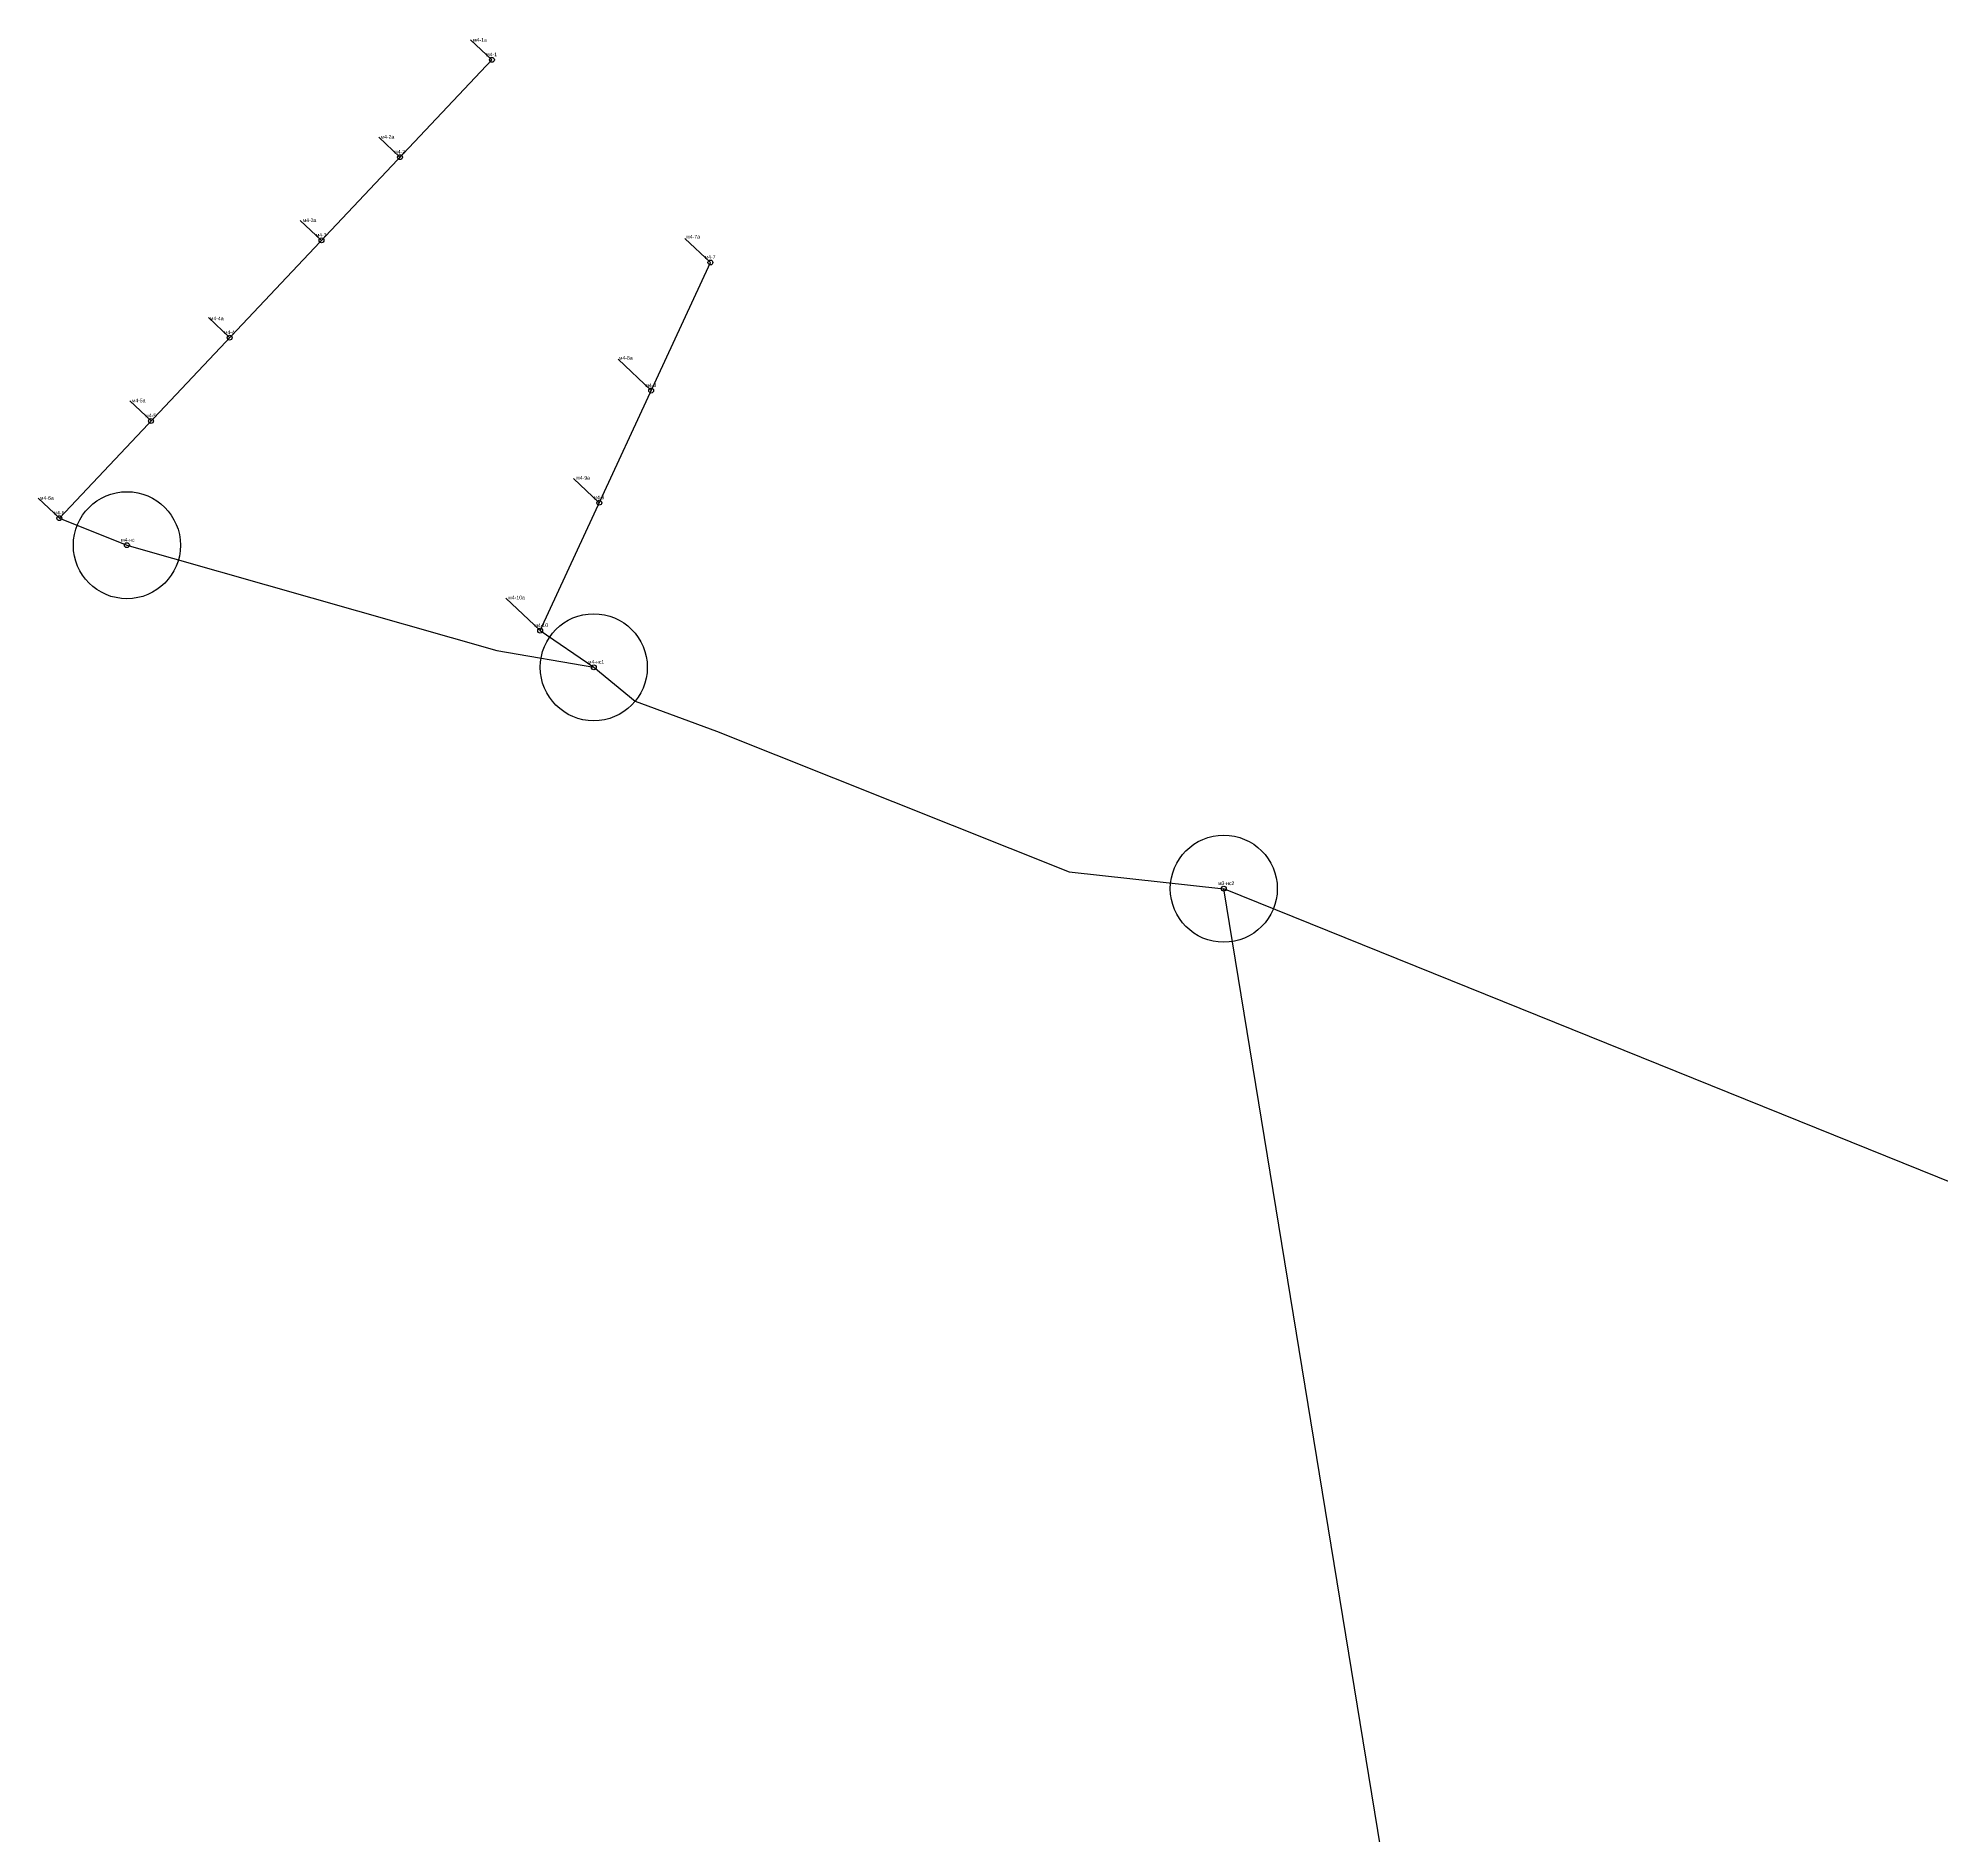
# Model space of a CAD drawing. Header units: millimetres. Extents: x 2243293 to 2245325, y 377925 to 380925.
# Drawn here: x 2243293 to 2244075, y 380175 to 380914 of the extents above; entities that cross this region are included whole.
import ezdxf

# ---------------------------------------------------------------- set-up
doc = ezdxf.new("R2010")
doc.units = ezdxf.units.MM
for name, color, linetype, lineweight in [('канализация_300_база', 100, 'Continuous', 25), ('канализация_колодцы', 103, 'Continuous', 25), ('канализация_насоска', 103, 'Continuous', 25), ('канализация_отвод', 103, 'Continuous', 25)]:
    doc.layers.add(name, color=color, linetype=linetype, lineweight=lineweight)
doc.styles.get("Standard").update_dxf_attribs({"font": 'arial.ttf'})

msp = doc.modelspace()

# ---------------------------------------------------------------- linework, layer by layer
at = {"layer": 'канализация_300_база'}
for points in [[(2243479.11, 380905.06), (2243301.32, 380716.66), (2243329.09, 380705.54)], [(2243498.94, 380670.42), (2243568.91, 380821.73)], [(2243329.09, 380705.54), (2243481.2, 380662.29), (2243520.98, 380655.37)], [(2243498.94, 380670.42), (2243520.98, 380655.37)], [(2243520.98, 380655.37), (2243537.98, 380641.4), (2243571.42, 380629.1), (2243716.38, 380571.23), (2243779.92, 380564.37)], [(2244065.62, 378799.13), (2243867.73, 379014.87), (2243867.73, 379946.71), (2243867.73, 379968.9), (2243853.96, 380111.91), (2243779.92, 380564.37)], [(2244106.52, 380499.42), (2244080.49, 380442.86), (2243779.92, 380564.37)]]:
    msp.add_lwpolyline(points, dxfattribs=at)
at = {"layer": 'канализация_насоска'}
for centre, radius in [((2243479.11, 380905.06), 1), ((2243441.33, 380865.03), 1), ((2243409.06, 380830.83), 1), ((2243568.91, 380821.73), 1), ((2243371.32, 380790.85), 1), ((2243544.57, 380769.1), 1), ((2243339.01, 380756.6), 1), ((2243329.09, 380705.54), 22), ((2243523.25, 380723), 1), ((2243301.32, 380716.66), 1), ((2243329.09, 380705.54), 1), ((2243520.98, 380655.37), 22), ((2243498.94, 380670.42), 1), ((2243520.98, 380655.37), 1), ((2243779.92, 380564.37), 22), ((2243779.92, 380564.37), 1)]:
    msp.add_circle(centre, radius, dxfattribs=at)
at = {"layer": 'канализация_отвод'}
for points in [[(2243470.34, 380913.23), (2243479.11, 380905.06)], [(2243432.6, 380873.26), (2243441.33, 380865.03)], [(2243400.37, 380839.01), (2243409.06, 380830.83)], [(2243558.46, 380831.65), (2243568.91, 380821.73)], [(2243362.59, 380799.07), (2243371.32, 380790.85)], [(2243530.94, 380782.02), (2243544.57, 380769.1)], [(2243330.29, 380764.85), (2243339.01, 380756.6)], [(2243512.65, 380733.03), (2243523.25, 380723)], [(2243292.58, 380724.89), (2243301.32, 380716.66)], [(2243484.77, 380683.77), (2243498.94, 380670.42)]]:
    msp.add_lwpolyline(points, dxfattribs=at)

# ---------------------------------------------------------------- texts
at = {"layer": 'канализация_колодцы', "char_height": 1.5, "attachment_point": 1}
for s, insert in [('м4-1а', (2243471.37, 380913.98)), ('м4-1', (2243476.73, 380908.02)), ('м4-2а', (2243433.35, 380874.14)), ('м4-2', (2243438.95, 380867.99)), ('м4-3а', (2243401.34, 380839.88)), ('м4-3', (2243406.68, 380833.79)), ('м4-7а', (2243558.99, 380833.1)), ('м4-7', (2243566.53, 380824.7)), ('м4-4а', (2243363.21, 380799.49)), ('м4-4', (2243368.95, 380793.81)), ('м4-8а', (2243531.31, 380783.27)), ('м4-5а', (2243331.11, 380765.77)), ('м4-8', (2243542.19, 380772.06)), ('м4-5', (2243336.63, 380759.56)), ('м4-9а', (2243513.81, 380734)), ('м4-6а', (2243293.37, 380725.69)), ('м4-6', (2243298.94, 380719.63)), ('м4-9', (2243520.87, 380725.96)), ('м4-нс', (2243326.72, 380708.5)), ('м4-10а', (2243485.85, 380684.77)), ('м4-10', (2243496.56, 380673.39)), ('м4-нс1', (2243518.6, 380658.33)), ('м3-нс2', (2243777.54, 380567.33))]:
    msp.add_mtext_dynamic_manual_height_columns(s, width=5.5218, gutter_width=12.5, heights=[0], dxfattribs=dict(at, insert=insert))

doc.saveas('drawing.dxf')
